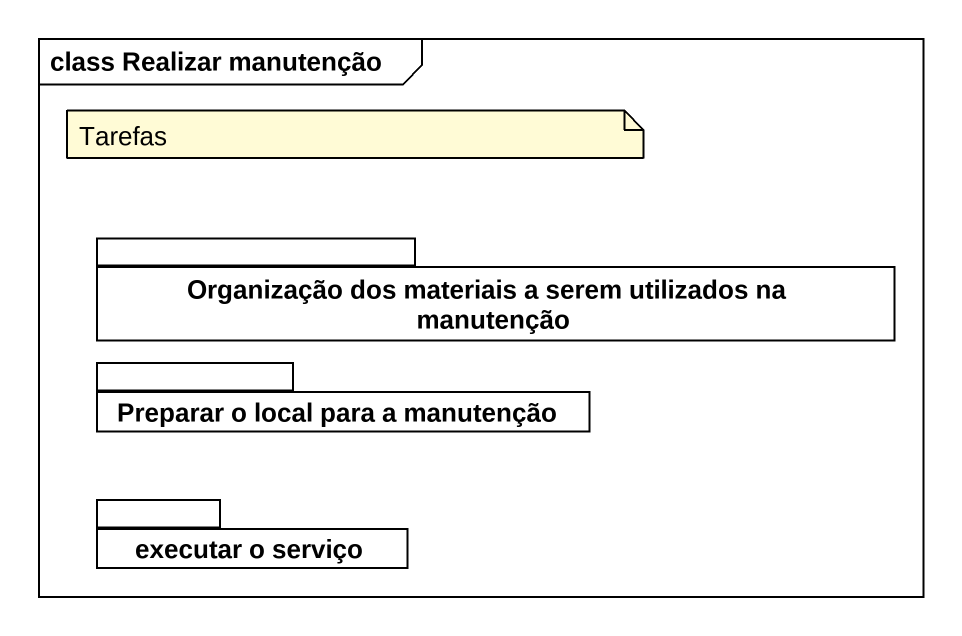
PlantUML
@startuml
mainframe class Realizar manutenção
package "Organização dos materiais a serem utilizados na manutenção" as Organização_dos_materiais_a {
}
package "Preparar o local para a manutenção" as Preparar_o_local_para_a {
}
package "executar o serviço" as executar_o_serviço {
}
note as N1
  Tarefas
end note
@enduml
